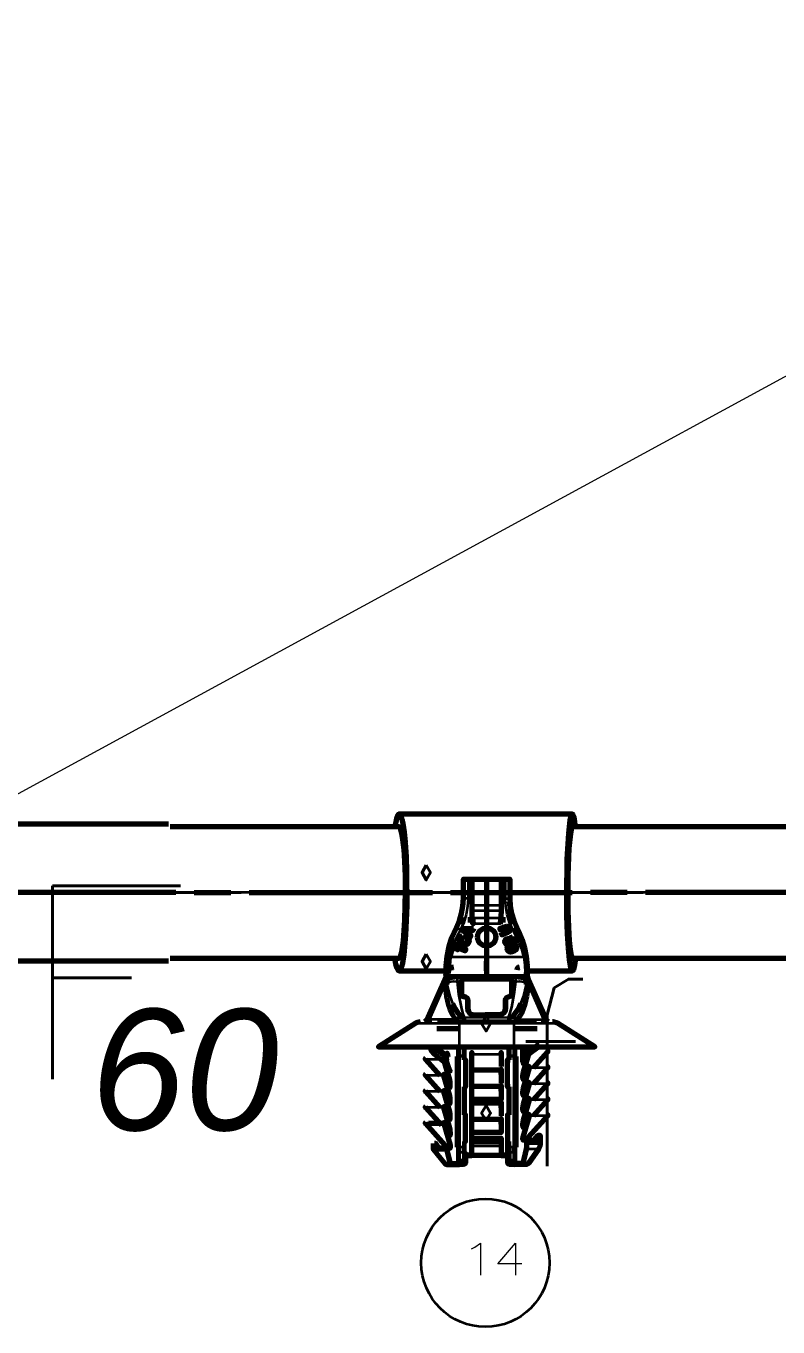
# Model space of a CAD drawing. Extents: x 0 to 174, y 0 to 33.
# Drawn here: x 35.201 to 36.818, y 7.984 to 10.781 of the extents above; entities that cross this region are included whole.
import ezdxf
from ezdxf.enums import TextEntityAlignment as Align

# ---------------------------------------------------------------- set-up
doc = ezdxf.new("R2010")
doc.units = 0
doc.layers.add('PDF2_문자', color=7, linetype='Continuous')
doc.layers.add('PDF2_형상', color=157, linetype='Continuous', true_color=0x405f80)
doc.layers.add('YOLO_TEXT', color=3, linetype='Continuous', true_color=0x008230)
doc.styles.add('OCR_LATIN', font='txt.shx')
doc.styles.add('PDF LucidaHandwriting Italic', font='ariali.ttf')

msp = doc.modelspace()

# ---------------------------------------------------------------- linework, layer by layer
at = {"layer": 'PDF2_형상', "color": 7, "lineweight": 13}
msp.add_lwpolyline([(35.0129, 9.0378), (38.2186, 10.7814), (39.4192, 9.06)], dxfattribs=at)
at = {"layer": 'PDF2_형상', "lineweight": 70}
for points in [[(35.5074, 9.0654), (35.0131, 9.0654), (35.0144, 9.0647), (35.0158, 9.0628), (35.0176, 9.0579), (35.0201, 9.0468), (35.0224, 9.0314), (35.0247, 9.0079), (35.0264, 8.9801), (35.0274, 8.9476), (35.0276, 8.9137), (35.0261, 8.8517), (35.0226, 8.8079), (35.019, 8.7842), (35.016, 8.7743), (35.0147, 8.7722), (35.014, 8.7718), (35.0135, 8.7715), (35.0131, 8.7715), (35.5074, 8.7715)], [(36.3828, 8.7774), (36.3807, 8.7624), (36.3781, 8.7522), (36.3771, 8.7503), (36.3765, 8.7499), (36.3763, 8.7499), (36.376, 8.7499), (36.3757, 8.7499), (36.3756, 8.75), (36.3753, 8.7503), (36.3746, 8.751), (36.374, 8.7524), (36.3718, 8.7606), (36.3699, 8.774), (36.3675, 8.7983), (36.3658, 8.8292), (36.3644, 8.8681), (36.364, 8.9103), (36.3651, 8.9897), (36.3681, 9.0453), (36.3714, 9.0737), (36.374, 9.0844), (36.375, 9.0864), (36.3756, 9.0869), (36.3758, 9.0869), (36.3761, 9.0871), (36.1917, 9.0871), (36.0035, 9.0871), (36.0051, 9.0863), (36.0067, 9.0838), (36.0092, 9.0769), (36.0115, 9.0664), (36.0142, 9.0483), (36.0164, 9.0256), (36.0183, 8.9956), (36.0196, 8.9619), (36.02, 8.89), (36.0175, 8.8276), (36.0137, 8.7853), (36.0099, 8.7624), (36.0065, 8.7528), (36.0051, 8.7507), (36.0044, 8.7501), (36.0039, 8.7499), (36.0032, 8.7499), (36.0025, 8.75), (36.0018, 8.7506), (36.0011, 8.7515), (35.9992, 8.7553), (35.9967, 8.7643), (35.9943, 8.7774)], [(36.0035, 9.0871), (36.0028, 9.0869), (36.0022, 9.0865), (36.0008, 9.0849), (35.9978, 9.0768), (35.9943, 9.0594)], [(36.3828, 9.0594), (36.3796, 9.08), (36.3779, 9.0851), (36.3761, 9.0871)], [(35.5115, 8.7774), (36.0035, 8.7774), (36.0038, 8.7774), (36.0043, 8.7776), (36.005, 8.7782), (36.0062, 8.7803), (36.0093, 8.7903), (36.0129, 8.8146), (36.0161, 8.8588), (36.0175, 8.9207), (36.0169, 8.9537), (36.0158, 8.9849), (36.014, 9.0108), (36.0118, 9.0321), (36.0096, 9.0454), (36.0071, 9.0544), (36.0054, 9.0581), (36.0035, 9.0594), (35.5115, 9.0594)], [(37.3235, 9.0594), (36.3761, 9.0594), (36.3758, 9.0594), (36.3756, 9.0593), (36.3751, 9.0589), (36.374, 9.0567), (36.3717, 9.0451), (36.3686, 9.0139), (36.3663, 8.9553), (36.3664, 8.879), (36.3675, 8.8439), (36.3692, 8.8144), (36.3711, 8.7954), (36.3732, 8.7829), (36.3746, 8.7788), (36.3761, 8.7774), (37.3235, 8.7774)], [(36.1042, 8.7499), (36.1044, 8.7607), (36.1065, 8.7807), (36.1113, 8.8033), (36.1169, 8.8211), (36.1265, 8.8426), (36.1331, 8.8575), (36.1378, 8.8731), (36.1407, 8.8892), (36.1417, 8.9053), (36.1417, 8.9467), (36.1517, 8.9467), (36.1579, 8.9467), (36.1604, 8.9467), (36.1629, 8.9467), (36.2204, 8.9467), (36.2229, 8.9467), (36.2254, 8.9467), (36.2317, 8.9467), (36.2417, 8.9467), (36.2417, 8.9053), (36.2425, 8.8892), (36.2454, 8.8731), (36.2501, 8.8575), (36.2567, 8.8426), (36.2625, 8.8304), (36.2674, 8.8179), (36.2729, 8.7994), (36.2768, 8.7807), (36.2788, 8.7607), (36.2792, 8.7499)], [(36.1611, 8.8631), (36.1607, 8.8678), (36.1604, 8.8774), (36.1604, 8.9467)], [(36.2229, 8.9467), (36.2229, 8.8774), (36.2225, 8.8678), (36.2221, 8.8631)], [(36.1414, 8.8918), (36.141, 8.8921), (36.141, 8.8924)], [(36.2465, 8.8494), (36.2442, 8.8651), (36.2419, 8.8918), (36.2422, 8.8921), (36.2422, 8.8924), (36.2418, 8.8924), (36.236, 8.8918)], [(36.139, 8.8651), (36.1368, 8.8494)], [(36.1567, 8.8539), (36.1567, 8.8651)], [(36.2267, 8.8651), (36.2267, 8.8539)], [(36.121, 8.8128), (36.1165, 8.7981), (36.1133, 8.7832)], [(36.2629, 8.8108), (36.2576, 8.8251), (36.2511, 8.839)], [(36.1114, 8.78), (36.1096, 8.7618), (36.1092, 8.7462)], [(36.1201, 8.7581), (36.1167, 8.7569), (36.115, 8.7549), (36.1142, 8.7515)], [(36.2626, 8.7581), (36.2592, 8.7569), (36.2575, 8.7549), (36.2567, 8.7515)], [(36.0035, 8.7499), (36.1042, 8.7499), (36.1042, 8.7417)], [(36.1042, 8.7385), (36.1037, 8.7368), (36.0622, 8.6435), (36.0685, 8.6456), (36.0622, 8.6435), (36.0604, 8.6414), (36.0578, 8.6406)], [(36.1092, 8.7368), (36.106, 8.7379), (36.1044, 8.7399), (36.1042, 8.7415), (36.1042, 8.7351), (36.1042, 8.7324), (36.1042, 8.7311), (36.1042, 8.7304), (36.1037, 8.7233), (36.1019, 8.7167), (36.1018, 8.7164), (36.1001, 8.7139)], [(36.1037, 8.7368), (36.1001, 8.7167)], [(36.1104, 8.7503), (36.1104, 8.7499), (36.1072, 8.749), (36.105, 8.7467), (36.1042, 8.7436)], [(36.1042, 8.7399), (36.1049, 8.7436), (36.1071, 8.7469), (36.1103, 8.749), (36.1142, 8.7499)], [(36.1042, 8.7351), (36.1044, 8.7333), (36.1056, 8.7318), (36.1072, 8.7308), (36.1092, 8.7306)], [(36.1062, 8.7207), (36.1062, 8.721), (36.1067, 8.7246), (36.1081, 8.7286), (36.1053, 8.73), (36.1042, 8.7319), (36.1042, 8.7324)], [(36.2742, 8.7369), (36.1092, 8.7369)], [(36.1392, 8.7306), (36.1425, 8.7319), (36.1392, 8.7306), (36.1381, 8.729), (36.1376, 8.7271)], [(36.2456, 8.7271), (36.2451, 8.729), (36.2439, 8.7307), (36.2406, 8.7319), (36.2075, 8.7319), (36.1964, 8.7319), (36.1524, 8.7319), (36.1426, 8.7319)], [(36.2792, 8.7436), (36.2783, 8.7467), (36.276, 8.749), (36.2729, 8.7499)], [(36.2742, 8.7368), (36.2775, 8.7381), (36.279, 8.7408), (36.2792, 8.7417), (36.2792, 8.7499), (36.3761, 8.7499)], [(36.2792, 8.7396), (36.2778, 8.7363), (36.2747, 8.7347), (36.2742, 8.7347)], [(36.2792, 8.7324), (36.279, 8.7319), (36.2782, 8.7303), (36.2768, 8.7292), (36.2751, 8.7286), (36.2765, 8.7246), (36.2769, 8.7208), (36.2769, 8.7207)], [(36.2831, 8.7139), (36.2814, 8.7164), (36.2812, 8.7167), (36.2794, 8.7233), (36.2792, 8.7304), (36.2792, 8.7313), (36.2792, 8.7324), (36.2792, 8.7351), (36.2792, 8.7396), (36.2792, 8.7415)], [(36.2792, 8.7385), (36.2794, 8.7368)], [(36.3256, 8.6406), (36.3228, 8.6414), (36.321, 8.6435), (36.3147, 8.6456), (36.3147, 8.6406), (36.3147, 8.6456), (36.321, 8.6435), (36.2794, 8.7368), (36.2831, 8.7167)], [(36.1376, 8.7268), (36.1376, 8.7268)], [(36.2433, 8.6951), (36.2404, 8.6939), (36.2399, 8.6938), (36.2394, 8.6938), (36.2393, 8.6938), (36.2433, 8.6951), (36.244, 8.696), (36.2456, 8.7), (36.2456, 8.7268), (36.2456, 8.7271), (36.2456, 8.7268), (36.2456, 8.7), (36.244, 8.696)], [(36.1186, 8.6799), (36.124, 8.6682), (36.1297, 8.659), (36.1337, 8.6539), (36.1383, 8.6494)], [(36.1451, 8.6938), (36.1447, 8.6938), (36.144, 8.6938), (36.1412, 8.6943), (36.1392, 8.696)], [(36.1497, 8.6911), (36.1469, 8.6933), (36.1451, 8.6938), (36.1489, 8.6922), (36.1497, 8.6911), (36.151, 8.6875)], [(36.1511, 8.6679), (36.151, 8.6875), (36.1511, 8.6679), (36.1511, 8.6678)], [(36.2321, 8.6678), (36.2308, 8.6625), (36.2321, 8.6678), (36.2321, 8.6679), (36.2322, 8.6875), (36.2326, 8.6897), (36.235, 8.6926), (36.2385, 8.6938), (36.2386, 8.6938), (36.2392, 8.6938)], [(36.2322, 8.6875), (36.2321, 8.6679)], [(36.2393, 8.6938), (36.2385, 8.6938), (36.2349, 8.6925), (36.2326, 8.6897)], [(36.2644, 8.6794), (36.2578, 8.6657), (36.2519, 8.6569), (36.2449, 8.6494)], [(36.0685, 8.6406), (36.0685, 8.6412), (36.0685, 8.6456)], [(36.1261, 8.6489), (36.1272, 8.6464), (36.1269, 8.6436), (36.1251, 8.6414), (36.1225, 8.6406)], [(36.1524, 8.6625), (36.1511, 8.6678), (36.1524, 8.6625), (36.1542, 8.6597), (36.1583, 8.6567), (36.1638, 8.6553), (36.1886, 8.6553), (36.1946, 8.6553), (36.1886, 8.6553)], [(36.2308, 8.6625), (36.229, 8.6597), (36.2249, 8.6565), (36.2194, 8.6553), (36.1946, 8.6553)], [(36.0497, 8.6406), (36.0404, 8.6383), (36.0392, 8.6375), (35.959, 8.5865), (36.1325, 8.5865), (36.2507, 8.5865), (36.3733, 8.5865), (36.411, 8.5865), (36.4208, 8.5865), (36.4228, 8.5865), (36.4242, 8.5865), (36.344, 8.6375), (36.335, 8.6406), (36.3335, 8.6406)], [(36.0847, 8.6258), (36.1325, 8.6258)], [(36.0862, 8.6406), (36.1008, 8.6406), (36.1325, 8.6406), (36.2507, 8.6406), (36.2824, 8.6406), (36.2988, 8.6406)], [(36.2507, 8.6258), (36.3004, 8.6258)], [(36.0782, 8.5853), (36.0712, 8.5815), (36.07, 8.5849), (36.0696, 8.5885)], [(36.2812, 8.5868), (36.2778, 8.5811), (36.2751, 8.5815), (36.2765, 8.5892)], [(36.2797, 8.5683), (36.3078, 8.5896)], [(36.0612, 8.5618), (36.0597, 8.5604), (36.0601, 8.5593), (36.0911, 8.5249)], [(36.0712, 8.5815), (36.074, 8.5764), (36.081, 8.5801), (36.074, 8.5764), (36.0779, 8.5718), (36.1026, 8.5524)], [(36.0828, 8.5779), (36.0779, 8.5718)], [(36.0844, 8.5861), (36.0853, 8.5846), (36.0879, 8.5814), (36.1019, 8.5706), (36.1033, 8.5699), (36.105, 8.5701), (36.1062, 8.5713), (36.1067, 8.5729)], [(36.1031, 8.4724), (36.1135, 8.4724), (36.1132, 8.4769), (36.1124, 8.4808), (36.0996, 8.5249), (36.0994, 8.5267), (36.1, 8.5274), (36.1018, 8.5274), (36.1019, 8.5274), (36.1021, 8.5272), (36.1022, 8.5269), (36.1118, 8.5001), (36.1122, 8.4996), (36.1124, 8.4994), (36.1126, 8.4994), (36.1129, 8.4997), (36.1133, 8.5008), (36.1135, 8.5024), (36.1135, 8.5068), (36.1132, 8.5114), (36.1124, 8.5153), (36.0996, 8.5593), (36.0994, 8.5611), (36.1, 8.5618), (36.1018, 8.5618), (36.1019, 8.5618), (36.1021, 8.5617), (36.1022, 8.5614)], [(36.1019, 8.5706), (36.1019, 8.5706)], [(36.1118, 8.5346), (36.1022, 8.5614), (36.1118, 8.5346), (36.1122, 8.534), (36.1124, 8.5339), (36.1126, 8.5339), (36.1129, 8.5342), (36.1133, 8.5353), (36.1135, 8.5368)], [(36.1061, 8.5711), (36.1043, 8.5697), (36.1026, 8.5694)], [(36.129, 8.3707), (36.129, 8.5658)], [(36.1601, 8.5267), (36.1601, 8.5301), (36.1601, 8.5315), (36.1601, 8.5343), (36.1601, 8.5425), (36.1601, 8.5551), (36.1601, 8.5708), (36.1601, 8.5726), (36.1601, 8.5735), (36.1601, 8.5737), (36.1601, 8.5739), (36.1601, 8.574), (36.1601, 8.5739), (36.1601, 8.5726)], [(36.2231, 8.5726), (36.2231, 8.5708), (36.2231, 8.5551), (36.2231, 8.544)], [(36.2543, 8.5658), (36.2543, 8.3707)], [(36.2776, 8.3335), (36.2771, 8.3335), (36.2753, 8.3335), (36.2689, 8.3335), (36.2701, 8.3356), (36.2772, 8.3665), (36.2781, 8.3719), (36.2783, 8.3778), (36.2783, 8.3838), (36.2778, 8.3857), (36.2704, 8.3857), (36.2699, 8.3862), (36.2697, 8.3876), (36.2697, 8.3887), (36.2701, 8.3921), (36.2836, 8.4383), (36.2833, 8.4408), (36.2814, 8.4408), (36.2812, 8.4408), (36.2811, 8.4407), (36.281, 8.4403), (36.2714, 8.4136), (36.271, 8.4131), (36.2708, 8.4129), (36.2707, 8.4128), (36.2706, 8.4129), (36.2703, 8.4131), (36.2699, 8.4142), (36.2697, 8.4158), (36.2697, 8.4201), (36.27, 8.4247), (36.2708, 8.4287), (36.2836, 8.4728), (36.2833, 8.4753), (36.2814, 8.4753), (36.2812, 8.4753), (36.2811, 8.4751), (36.281, 8.4747), (36.2714, 8.4481), (36.271, 8.4475), (36.2708, 8.4474), (36.2707, 8.4472), (36.2706, 8.4474), (36.2703, 8.4475), (36.2699, 8.4486), (36.2697, 8.4503), (36.2697, 8.4546), (36.27, 8.4592), (36.2708, 8.4632), (36.2836, 8.5072), (36.2833, 8.5097), (36.2814, 8.5097), (36.2812, 8.5097), (36.2811, 8.5096), (36.281, 8.5092), (36.2714, 8.4825), (36.271, 8.4819), (36.2708, 8.4818), (36.2707, 8.4817), (36.2706, 8.4818), (36.2703, 8.4819), (36.2699, 8.4831), (36.2697, 8.4847), (36.2697, 8.489), (36.27, 8.4936), (36.2708, 8.4976), (36.2836, 8.5417), (36.2833, 8.5442), (36.2814, 8.5442), (36.2812, 8.5442), (36.2811, 8.544), (36.281, 8.5436), (36.2714, 8.5169), (36.271, 8.5164), (36.2708, 8.5162), (36.2707, 8.5161), (36.2706, 8.5162), (36.2703, 8.5164), (36.2699, 8.5175), (36.2697, 8.5192), (36.2697, 8.5235), (36.27, 8.5281), (36.2708, 8.5321), (36.2836, 8.5761), (36.2833, 8.5786), (36.2814, 8.5786), (36.2812, 8.5786), (36.2811, 8.5785), (36.281, 8.5781)], [(36.2697, 8.5536), (36.2697, 8.584)], [(36.2801, 8.5536), (36.2697, 8.5536), (36.2699, 8.5519), (36.2703, 8.5508), (36.2706, 8.5507), (36.2707, 8.5506), (36.2708, 8.5507), (36.271, 8.5508), (36.2714, 8.5514), (36.281, 8.5781), (36.2714, 8.5514)], [(36.2751, 8.5688), (36.2751, 8.575), (36.275, 8.5765), (36.275, 8.5803), (36.2751, 8.5815)], [(36.2921, 8.5417), (36.3231, 8.5761), (36.3231, 8.5782), (36.3219, 8.5786)], [(36.1339, 8.5583), (36.1304, 8.5583), (36.1304, 8.5008), (36.1339, 8.5008)], [(36.141, 8.5583), (36.1464, 8.5583), (36.1464, 8.5008), (36.141, 8.5008)], [(36.1601, 8.5443), (36.1601, 8.5463), (36.1601, 8.5519)], [(36.1601, 8.4912), (36.1601, 8.4947), (36.1601, 8.4961), (36.1601, 8.4989), (36.1601, 8.5071), (36.1601, 8.5197), (36.1601, 8.5354), (36.1601, 8.5372), (36.1601, 8.5381), (36.1601, 8.5383), (36.1601, 8.5385), (36.1601, 8.5386), (36.1601, 8.5385), (36.1601, 8.5372), (36.2231, 8.5372), (36.2231, 8.5354), (36.2231, 8.5197), (36.2231, 8.5086)], [(36.2231, 8.5519), (36.2231, 8.5463), (36.2231, 8.5443)], [(36.2422, 8.5008), (36.2368, 8.5008), (36.2368, 8.5583), (36.2422, 8.5583)], [(36.2493, 8.5583), (36.2528, 8.5583), (36.2528, 8.5008), (36.2493, 8.5008)], [(36.2921, 8.5072), (36.3231, 8.5417), (36.3231, 8.5438), (36.3219, 8.5442)], [(36.0612, 8.5274), (36.0597, 8.526), (36.0601, 8.5249), (36.0911, 8.4904)], [(36.1601, 8.5089), (36.1601, 8.5108), (36.1601, 8.5165)], [(36.2231, 8.5267), (36.2231, 8.5315)], [(36.2231, 8.5165), (36.2231, 8.5108), (36.2231, 8.5089)], [(36.2921, 8.4728), (36.3231, 8.5072), (36.3231, 8.5093), (36.3219, 8.5097)], [(36.0612, 8.4929), (36.0597, 8.4915), (36.0601, 8.4904), (36.0911, 8.456)], [(36.1031, 8.4035), (36.1135, 8.4035), (36.1132, 8.4081), (36.1124, 8.4119), (36.0996, 8.456), (36.0994, 8.4578), (36.1, 8.4585), (36.1018, 8.4585), (36.1019, 8.4585), (36.1021, 8.4583), (36.1022, 8.4581), (36.1118, 8.4312), (36.1122, 8.4307), (36.1124, 8.4306), (36.1126, 8.4306), (36.1129, 8.4308), (36.1133, 8.4319), (36.1135, 8.4335), (36.1135, 8.4379), (36.1132, 8.4425), (36.1124, 8.4464), (36.0996, 8.4904), (36.0994, 8.4922), (36.1, 8.4929), (36.1018, 8.4929), (36.1019, 8.4929), (36.1021, 8.4928), (36.1022, 8.4925), (36.1118, 8.4657), (36.1122, 8.4651), (36.1124, 8.465), (36.1126, 8.465), (36.1129, 8.4653), (36.1133, 8.4664), (36.1135, 8.4679), (36.1135, 8.4724)], [(36.1601, 8.4557), (36.1601, 8.4592), (36.1601, 8.4607), (36.1601, 8.4635), (36.1601, 8.4717), (36.1601, 8.4842), (36.1601, 8.5), (36.1601, 8.5017), (36.1601, 8.5026), (36.1601, 8.5029), (36.1601, 8.5031), (36.1601, 8.5032), (36.1601, 8.5031), (36.1601, 8.5018), (36.2231, 8.5018), (36.2231, 8.5), (36.2231, 8.4843), (36.2231, 8.4732)], [(36.2231, 8.4811), (36.2231, 8.4754), (36.2231, 8.4735), (36.1601, 8.4735), (36.1601, 8.4754), (36.1601, 8.4811)], [(36.2231, 8.4912), (36.2231, 8.4961)], [(36.0612, 8.4585), (36.0597, 8.4569), (36.0601, 8.456), (36.0944, 8.4179)], [(36.1601, 8.4675), (36.1601, 8.4676), (36.1601, 8.4675)], [(36.1601, 8.4203), (36.1601, 8.4238), (36.1601, 8.4253), (36.1601, 8.4281), (36.1601, 8.4362), (36.1601, 8.4487), (36.1601, 8.4646), (36.1601, 8.4663), (36.1601, 8.4672), (36.1601, 8.4675), (36.1601, 8.4664), (36.2231, 8.4664), (36.2231, 8.4672), (36.2231, 8.4675), (36.2231, 8.4663), (36.2231, 8.4646), (36.2231, 8.4487), (36.2231, 8.4378)], [(36.2231, 8.4675), (36.2231, 8.4676), (36.2231, 8.4675)], [(36.2231, 8.4557), (36.2231, 8.4607)], [(36.2921, 8.4383), (36.3231, 8.4728), (36.3231, 8.4749), (36.3219, 8.4753)], [(36.0612, 8.424), (36.0597, 8.4225), (36.0601, 8.4215), (36.1018, 8.3753), (36.1031, 8.3719)], [(36.1135, 8.4035), (36.1135, 8.399), (36.1133, 8.3974), (36.1129, 8.3964), (36.1126, 8.3961), (36.1124, 8.3961), (36.1122, 8.3963), (36.1118, 8.3968), (36.1022, 8.4236), (36.1021, 8.4239), (36.1019, 8.424), (36.1018, 8.424), (36.1, 8.424), (36.0994, 8.4233), (36.0996, 8.4215), (36.0726, 8.4215), (36.0667, 8.4215)], [(36.0996, 8.4215), (36.1131, 8.3753), (36.1135, 8.3719), (36.1135, 8.371), (36.1129, 8.3689), (36.1053, 8.3689), (36.0931, 8.3689), (36.084, 8.3689), (36.084, 8.3739), (36.0862, 8.3739), (36.0831, 8.3782), (36.0826, 8.3786), (36.0819, 8.3788), (36.0813, 8.3788), (36.0803, 8.3788), (36.08, 8.3788), (36.0797, 8.3788)], [(36.1339, 8.4403), (36.1304, 8.4403), (36.1304, 8.3828), (36.1339, 8.3828)], [(36.141, 8.3828), (36.1464, 8.3828), (36.1464, 8.4403), (36.141, 8.4403)], [(36.1601, 8.4381), (36.1601, 8.44), (36.1601, 8.4457)], [(36.1601, 8.4321), (36.1601, 8.4322), (36.1601, 8.4321)], [(36.1601, 8.3828), (36.1601, 8.3856), (36.1601, 8.3886), (36.1601, 8.3899), (36.1601, 8.3926), (36.1601, 8.4007), (36.1601, 8.4133), (36.1601, 8.4292), (36.1601, 8.4308), (36.1601, 8.4318), (36.1601, 8.4321), (36.1601, 8.431), (36.2231, 8.431), (36.2231, 8.4318), (36.2231, 8.4321), (36.2231, 8.4308), (36.2231, 8.4292), (36.2231, 8.4133), (36.2231, 8.4024)], [(36.2231, 8.4457), (36.2231, 8.44), (36.2231, 8.4381)], [(36.2231, 8.4321), (36.2231, 8.4322), (36.2231, 8.4321)], [(36.2231, 8.4203), (36.2231, 8.4253)], [(36.2422, 8.4403), (36.2368, 8.4403), (36.2368, 8.3828), (36.2422, 8.3828)], [(36.2493, 8.3828), (36.2528, 8.3828), (36.2528, 8.4403), (36.2493, 8.4403)], [(36.2814, 8.3921), (36.3231, 8.4383), (36.3231, 8.4404), (36.3219, 8.4408)], [(36.2231, 8.4103), (36.2231, 8.4046), (36.2231, 8.4026), (36.1601, 8.4026), (36.1601, 8.4046), (36.1601, 8.4103)], [(36.3068, 8.3956), (36.3035, 8.3956), (36.3053, 8.3956), (36.3068, 8.3956), (36.3068, 8.3778), (36.3067, 8.3754), (36.3032, 8.3665), (36.2817, 8.3356), (36.2776, 8.3335), (36.2774, 8.3335), (36.2753, 8.3335), (36.2689, 8.3335), (36.2657, 8.3335), (36.2594, 8.3335), (36.2557, 8.3335), (36.2525, 8.3335), (36.2504, 8.3335), (36.2496, 8.3335), (36.2515, 8.3339), (36.2531, 8.335), (36.2542, 8.3365), (36.2546, 8.3385)], [(36.2822, 8.3857), (36.2801, 8.3876), (36.2801, 8.3887), (36.2815, 8.3921)], [(36.3035, 8.3956), (36.3021, 8.3956), (36.3014, 8.3956), (36.3007, 8.3954), (36.3001, 8.3949), (36.2971, 8.3906), (36.2949, 8.3878)], [(36.0764, 8.3788), (36.0764, 8.3675)], [(36.0765, 8.3675), (36.0768, 8.3665), (36.1015, 8.3354), (36.1054, 8.3335), (36.1057, 8.3335), (36.1078, 8.3335), (36.1143, 8.3335), (36.1175, 8.3335), (36.1171, 8.3336), (36.1168, 8.3339), (36.1164, 8.3349), (36.116, 8.3365), (36.1158, 8.3385)], [(36.084, 8.3689), (36.0829, 8.3689), (36.0813, 8.3733), (36.0803, 8.3704), (36.0797, 8.3675), (36.0829, 8.3689)], [(36.1053, 8.3689), (36.1049, 8.3679), (36.105, 8.3665), (36.0861, 8.3665), (36.0818, 8.3665), (36.0806, 8.3665)], [(36.1011, 8.3689), (36.1031, 8.371)], [(36.105, 8.3665), (36.1131, 8.3354), (36.1143, 8.3335), (36.1078, 8.3335), (36.106, 8.3335), (36.1054, 8.3335)], [(36.1463, 8.3532), (36.1511, 8.3532), (36.1601, 8.3532), (36.1601, 8.3547), (36.1601, 8.3589), (36.1601, 8.3653), (36.1601, 8.3729), (36.1601, 8.3803), (36.1601, 8.3819), (36.1601, 8.3828), (36.2231, 8.3828)], [(36.1601, 8.3899), (36.2231, 8.3899), (36.2231, 8.3886), (36.2231, 8.3856), (36.2231, 8.3836), (36.2231, 8.3828), (36.2231, 8.3803), (36.2231, 8.3729), (36.2231, 8.3654), (36.2231, 8.359), (36.2231, 8.3547), (36.2231, 8.3532), (36.2321, 8.3532), (36.2369, 8.3532), (36.2369, 8.3533), (36.2371, 8.3546), (36.2371, 8.3571)], [(36.2422, 8.3428), (36.2421, 8.3336), (36.2421, 8.3335), (36.2418, 8.3335), (36.2399, 8.3339), (36.2383, 8.335), (36.2372, 8.3365), (36.2369, 8.3385), (36.2369, 8.3532), (36.2369, 8.3533), (36.2371, 8.3546), (36.2371, 8.3571), (36.2371, 8.3828)], [(36.2778, 8.3857), (36.2897, 8.3857), (36.2986, 8.3857), (36.3001, 8.3854)], [(36.1175, 8.3335), (36.1237, 8.3335), (36.1275, 8.3335), (36.1307, 8.3335), (36.1328, 8.3335), (36.1336, 8.3335), (36.1317, 8.3339), (36.1301, 8.335), (36.129, 8.3365), (36.1286, 8.3385)], [(36.1464, 8.3532), (36.1464, 8.3385), (36.146, 8.3365), (36.1449, 8.335), (36.1433, 8.3339), (36.1414, 8.3335), (36.1411, 8.3335), (36.1336, 8.3335), (36.1336, 8.3336), (36.1337, 8.3428)], [(36.1411, 8.3335), (36.1411, 8.3336), (36.1411, 8.3428)], [(36.2231, 8.3532), (36.1601, 8.3532)], [(36.2494, 8.3428), (36.2496, 8.3336), (36.2496, 8.3335), (36.2421, 8.3335)], [(36.2674, 8.3385), (36.2669, 8.3349), (36.2664, 8.3339), (36.2662, 8.3336), (36.2657, 8.3335)], [(36.1336, 8.3335), (36.1336, 8.3335)], [(36.2496, 8.3335), (36.2496, 8.3335)]]:
    msp.add_lwpolyline(points, dxfattribs=at)
at = {"layer": 'PDF2_형상', "lineweight": 35}
for points in [[(36.1517, 8.9467), (36.1517, 8.9053), (36.1417, 8.9053)], [(36.1579, 8.8774), (36.1579, 8.9467)], [(36.1629, 8.9467), (36.1629, 8.8912), (36.2204, 8.8912), (36.2204, 8.9467)], [(36.2254, 8.9467), (36.2254, 8.8774), (36.2229, 8.8774)], [(36.2317, 8.9467), (36.2317, 8.9053), (36.2414, 8.9053), (36.2417, 8.9053)], [(36.1517, 8.9053), (36.1506, 8.8879), (36.1475, 8.8708), (36.1424, 8.854), (36.1354, 8.8381), (36.1265, 8.8426)], [(36.2478, 8.8381), (36.2408, 8.854), (36.2357, 8.8707), (36.2326, 8.8879), (36.2317, 8.9053)], [(36.1593, 8.8626), (36.1582, 8.8693), (36.1579, 8.8774), (36.1604, 8.8774)], [(36.2229, 8.8912), (36.2221, 8.8912), (36.2204, 8.8912), (36.2204, 8.8792), (36.1629, 8.8792), (36.1629, 8.8912), (36.1611, 8.8912), (36.1604, 8.8912)], [(36.2229, 8.8797), (36.2228, 8.8796), (36.2226, 8.8794), (36.2221, 8.8793), (36.2204, 8.8792), (36.2204, 8.8629), (36.1629, 8.8629), (36.1629, 8.8792), (36.1611, 8.8793), (36.1606, 8.8794), (36.1604, 8.8796), (36.1604, 8.8797)], [(36.2254, 8.8774), (36.225, 8.8693), (36.2239, 8.8626)], [(36.1114, 8.78), (36.2718, 8.78), (36.2682, 8.7954), (36.2621, 8.81), (36.2585, 8.8171), (36.2549, 8.8242), (36.2513, 8.8311), (36.2478, 8.8381), (36.2556, 8.8421), (36.2567, 8.8426)], [(36.2221, 8.8631), (36.2204, 8.8629), (36.2204, 8.8508), (36.1629, 8.8508), (36.1629, 8.8629), (36.1611, 8.8631)], [(36.1354, 8.8381), (36.1319, 8.8311), (36.1283, 8.8242), (36.1247, 8.8171), (36.1211, 8.81), (36.115, 8.7954), (36.1114, 8.78), (36.1065, 8.7807)], [(36.2768, 8.7807), (36.2761, 8.7807), (36.2718, 8.78), (36.2736, 8.7618), (36.2742, 8.7462), (36.2764, 8.7467), (36.2782, 8.7478), (36.2789, 8.7487), (36.2792, 8.7499)], [(36.1042, 8.7324), (36.1049, 8.7167), (36.1018, 8.7164)], [(36.1042, 8.7499), (36.1044, 8.7485), (36.1056, 8.7474), (36.1092, 8.7462), (36.1092, 8.7369), (36.1092, 8.7368), (36.1092, 8.7306)], [(36.1042, 8.7319), (36.1061, 8.7217), (36.1062, 8.721), (36.1062, 8.7226), (36.1079, 8.7249), (36.1113, 8.7262), (36.1204, 8.7275), (36.1292, 8.7272), (36.1289, 8.7346), (36.1917, 8.735), (36.2543, 8.7346), (36.2596, 8.7343), (36.2651, 8.7336), (36.2701, 8.7324), (36.2742, 8.7306), (36.2742, 8.7347), (36.2742, 8.7368), (36.2742, 8.7369), (36.2742, 8.7462)], [(36.1081, 8.7286), (36.1092, 8.7306), (36.1132, 8.7324), (36.1182, 8.7336), (36.1289, 8.7346)], [(36.2449, 8.6494), (36.239, 8.6494), (36.2426, 8.6596), (36.2458, 8.6717), (36.2511, 8.7), (36.2542, 8.7272), (36.2625, 8.7275), (36.2713, 8.7265), (36.274, 8.7254), (36.276, 8.7244), (36.2769, 8.7228), (36.2769, 8.7208), (36.2772, 8.7224), (36.279, 8.7319)], [(36.2456, 8.7271), (36.2542, 8.7272), (36.2543, 8.7346)], [(36.2792, 8.7351), (36.2788, 8.7333), (36.2776, 8.7318), (36.276, 8.7308), (36.2742, 8.7306), (36.2751, 8.7286)], [(36.2783, 8.7167), (36.2792, 8.7324)], [(36.0685, 8.6406), (36.0685, 8.6421), (36.0685, 8.6456), (36.1001, 8.7167), (36.1001, 8.7139), (36.1028, 8.6947), (36.1071, 8.6763), (36.1106, 8.6662), (36.1147, 8.6568), (36.1183, 8.6508), (36.1225, 8.6456), (36.0685, 8.6456)], [(36.1001, 8.7167), (36.1019, 8.7167)], [(36.1225, 8.6456), (36.1246, 8.6475), (36.1254, 8.6482), (36.126, 8.6488), (36.126, 8.6489), (36.1261, 8.6489), (36.1215, 8.6549), (36.1179, 8.6614), (36.1128, 8.6747), (36.1081, 8.6933), (36.1049, 8.7167)], [(36.1062, 8.721), (36.1062, 8.721)], [(36.1062, 8.721), (36.1062, 8.721)], [(36.1062, 8.7207), (36.1128, 8.6956), (36.1186, 8.6799)], [(36.1383, 8.6494), (36.1442, 8.6494), (36.1406, 8.6596), (36.1374, 8.6717), (36.1321, 8.7), (36.1292, 8.7272), (36.1376, 8.7271)], [(36.2607, 8.6456), (36.3147, 8.6456), (36.2831, 8.7167), (36.2831, 8.7139), (36.2804, 8.6947), (36.2761, 8.6763), (36.2726, 8.6662), (36.2685, 8.6568), (36.2649, 8.6508), (36.2607, 8.6456), (36.2572, 8.6489), (36.2618, 8.655), (36.2654, 8.6617), (36.271, 8.6763), (36.2757, 8.6964), (36.2783, 8.7167), (36.2814, 8.7164)], [(36.2769, 8.7207), (36.2706, 8.6961), (36.2644, 8.6794)], [(36.2812, 8.7167), (36.2831, 8.7167)], [(36.2385, 8.6938), (36.2385, 8.6938)], [(36.2393, 8.6938), (36.2392, 8.6938)], [(36.1261, 8.6489), (36.1383, 8.6494), (36.1399, 8.6469), (36.1399, 8.6439), (36.1382, 8.6415), (36.1357, 8.6406)], [(36.2406, 8.6406), (36.2399, 8.6408), (36.2392, 8.6415), (36.2383, 8.6439), (36.2386, 8.6483), (36.239, 8.6494), (36.1917, 8.6488), (36.1442, 8.6494), (36.145, 8.6469), (36.145, 8.6439), (36.1442, 8.6417), (36.1436, 8.641), (36.1429, 8.6407), (36.1426, 8.6406)], [(36.2475, 8.6406), (36.245, 8.6415), (36.2435, 8.6439), (36.2433, 8.6469), (36.2449, 8.6494), (36.2572, 8.6489)], [(36.0392, 8.6375), (36.1325, 8.6375), (36.1325, 8.6406)], [(36.2507, 8.6406), (36.2507, 8.6375), (36.1325, 8.6375), (36.1325, 8.5865)], [(36.2507, 8.5865), (36.2507, 8.6375), (36.3167, 8.6375), (36.344, 8.6375)], [(36.129, 8.5681), (36.129, 8.5876)], [(36.1458, 8.5876), (36.1458, 8.5681)], [(36.2374, 8.5681), (36.2374, 8.5876)], [(36.2543, 8.5876), (36.2543, 8.5681), (36.2543, 8.5658), (36.2493, 8.5658), (36.2493, 8.5583)], [(36.2778, 8.5703), (36.2774, 8.5753), (36.2775, 8.5765), (36.3031, 8.5958)], [(36.0782, 8.5853), (36.081, 8.5801), (36.0828, 8.5779), (36.1057, 8.56), (36.106, 8.5565), (36.1051, 8.5536), (36.104, 8.5524), (36.1035, 8.5522), (36.1026, 8.5524)], [(36.0853, 8.5846), (36.0846, 8.5842), (36.0826, 8.5832), (36.0819, 8.5847), (36.0844, 8.5861)], [(36.0879, 8.5814), (36.0861, 8.5792), (36.0826, 8.5832)], [(36.1054, 8.5646), (36.1057, 8.5638), (36.0861, 8.5792)], [(36.1082, 8.56), (36.1074, 8.554), (36.1058, 8.551), (36.105, 8.5501), (36.1044, 8.55), (36.104, 8.5499), (36.1037, 8.5501)], [(36.1081, 8.565), (36.1082, 8.5638), (36.1057, 8.5638), (36.1057, 8.56), (36.1082, 8.56), (36.1082, 8.5638)], [(36.1067, 8.5728), (36.1067, 8.5729)], [(36.1339, 8.5583), (36.1339, 8.5658), (36.129, 8.5658), (36.129, 8.5681), (36.1293, 8.5679), (36.1339, 8.5676), (36.1339, 8.5871)], [(36.1458, 8.5658), (36.1458, 8.5681), (36.1457, 8.5681), (36.1454, 8.5679), (36.141, 8.5676), (36.141, 8.5658), (36.1339, 8.5658), (36.1339, 8.5676), (36.141, 8.5676), (36.141, 8.5871)], [(36.141, 8.5583), (36.141, 8.5658), (36.1458, 8.5658), (36.1458, 8.5583)], [(36.1461, 8.5583), (36.1461, 8.5865)], [(36.1601, 8.5708), (36.2231, 8.5708)], [(36.2424, 8.5871), (36.2422, 8.5676), (36.2493, 8.5676), (36.2493, 8.5658), (36.2422, 8.5658), (36.2422, 8.5676), (36.2378, 8.5679), (36.2375, 8.5681), (36.2374, 8.5681), (36.2374, 8.5658)], [(36.2374, 8.5583), (36.2374, 8.5658), (36.2422, 8.5658), (36.2422, 8.5583)], [(36.2493, 8.5871), (36.2493, 8.5676), (36.2539, 8.5679), (36.2542, 8.5681), (36.2543, 8.5681)], [(36.2778, 8.5811), (36.2775, 8.5803), (36.2775, 8.5765), (36.275, 8.5765)], [(36.275, 8.5803), (36.2775, 8.5803)], [(36.2751, 8.5688), (36.2761, 8.5688), (36.2751, 8.575), (36.2774, 8.5753)], [(36.2797, 8.5683), (36.2794, 8.5683), (36.2792, 8.5683), (36.2788, 8.5685), (36.2783, 8.5689), (36.2778, 8.5703), (36.2764, 8.5693), (36.2761, 8.5688), (36.2771, 8.5663), (36.2788, 8.5649)], [(36.0996, 8.5593), (36.0708, 8.5593), (36.0628, 8.5593), (36.0614, 8.5593), (36.0608, 8.5593), (36.0603, 8.5593), (36.0601, 8.5593)], [(36.1135, 8.5368), (36.1031, 8.5368)], [(36.1601, 8.5354), (36.2231, 8.5354)], [(36.2835, 8.5321), (36.2708, 8.5321)], [(36.3231, 8.5417), (36.2836, 8.5417)], [(36.0996, 8.5249), (36.0708, 8.5249), (36.0628, 8.5249), (36.0614, 8.5249), (36.0601, 8.5249)], [(36.2697, 8.5235), (36.2801, 8.5235)], [(36.2801, 8.5192), (36.2697, 8.5192)], [(36.3231, 8.5072), (36.2836, 8.5072)], [(36.0996, 8.4904), (36.0708, 8.4904), (36.0628, 8.4904), (36.0614, 8.4904), (36.0601, 8.4904)], [(36.1124, 8.4808), (36.0997, 8.4808)], [(36.1339, 8.4403), (36.1339, 8.5008)], [(36.141, 8.4403), (36.141, 8.5008)], [(36.1458, 8.5008), (36.1458, 8.4403)], [(36.1461, 8.5008), (36.1461, 8.4403)], [(36.1601, 8.5), (36.2231, 8.5)], [(36.2374, 8.4403), (36.2374, 8.5008)], [(36.2422, 8.5008), (36.2422, 8.4403)], [(36.2493, 8.5008), (36.2493, 8.4403)], [(36.2697, 8.489), (36.2801, 8.489)], [(36.2801, 8.4847), (36.2697, 8.4847)], [(36.2835, 8.4976), (36.2708, 8.4976)], [(36.0996, 8.456), (36.0708, 8.456), (36.0628, 8.456), (36.0614, 8.456), (36.0601, 8.456)], [(36.1135, 8.4679), (36.1031, 8.4679)], [(36.1601, 8.4646), (36.2231, 8.4646)], [(36.2697, 8.4546), (36.2801, 8.4546)], [(36.2801, 8.4503), (36.2697, 8.4503)], [(36.2835, 8.4632), (36.2708, 8.4632)], [(36.3231, 8.4728), (36.2836, 8.4728)], [(36.0667, 8.4215), (36.0601, 8.4215)], [(36.2231, 8.4292), (36.1601, 8.4292)], [(36.2697, 8.4201), (36.2801, 8.4201)], [(36.2835, 8.4287), (36.2708, 8.4287)], [(36.3231, 8.4383), (36.2836, 8.4383)], [(36.1124, 8.4119), (36.0997, 8.4119)], [(36.1135, 8.399), (36.1058, 8.399), (36.1037, 8.399), (36.1032, 8.399), (36.1031, 8.399)], [(36.2801, 8.4158), (36.2697, 8.4158)], [(36.2701, 8.3921), (36.2814, 8.3921)], [(36.3035, 8.3956), (36.3035, 8.3838), (36.2783, 8.3838)], [(36.3021, 8.3956), (36.3021, 8.3899), (36.2986, 8.3906), (36.2986, 8.3871), (36.2986, 8.3857)], [(36.0797, 8.3675), (36.0797, 8.3788)], [(36.084, 8.3739), (36.0813, 8.3733), (36.0813, 8.3788)], [(36.1031, 8.3719), (36.1135, 8.3719)], [(36.1135, 8.371), (36.1031, 8.371)], [(36.141, 8.3828), (36.141, 8.3707), (36.1339, 8.3707), (36.1339, 8.3828)], [(36.1458, 8.3707), (36.141, 8.3707), (36.141, 8.3603), (36.1444, 8.361), (36.1456, 8.3618), (36.1458, 8.3628), (36.146, 8.3454)], [(36.1458, 8.3828), (36.1458, 8.3707), (36.1458, 8.3628)], [(36.1601, 8.3856), (36.1892, 8.3856)], [(36.2231, 8.3803), (36.1601, 8.3803)], [(36.2231, 8.3729), (36.1601, 8.3729)], [(36.2371, 8.3385), (36.2372, 8.3386), (36.2372, 8.3403), (36.2372, 8.3454), (36.2374, 8.3628), (36.2374, 8.3707), (36.2374, 8.3828)], [(36.2493, 8.3828), (36.2493, 8.3707), (36.2543, 8.3707), (36.2543, 8.3628), (36.2539, 8.3618), (36.2528, 8.361), (36.2493, 8.3603), (36.2494, 8.3428), (36.2422, 8.3428), (36.239, 8.3433), (36.2379, 8.344), (36.2374, 8.3449), (36.2372, 8.3454)], [(36.2374, 8.3707), (36.2422, 8.3707), (36.2422, 8.3603), (36.2493, 8.3603), (36.2493, 8.3707), (36.2422, 8.3707), (36.2422, 8.3828)], [(36.2697, 8.3887), (36.2801, 8.3887)], [(36.2801, 8.3876), (36.2697, 8.3876)], [(36.3032, 8.3665), (36.2772, 8.3665)], [(36.3068, 8.3778), (36.2783, 8.3778)], [(36.2986, 8.3906), (36.2971, 8.3906)], [(36.1158, 8.3385), (36.1237, 8.3385), (36.1237, 8.335), (36.1237, 8.3335)], [(36.1237, 8.3385), (36.1286, 8.3385), (36.1288, 8.3385), (36.1294, 8.336), (36.1312, 8.3342), (36.1336, 8.3335)], [(36.1288, 8.3385), (36.1288, 8.3386), (36.1288, 8.3403), (36.1289, 8.3454)], [(36.1337, 8.3428), (36.1339, 8.3603), (36.1307, 8.3608), (36.1296, 8.3615), (36.129, 8.3624), (36.1289, 8.3628)], [(36.1411, 8.3428), (36.1442, 8.3433), (36.1453, 8.344), (36.1458, 8.3449), (36.146, 8.3454), (36.146, 8.3403), (36.1461, 8.3386), (36.1461, 8.3385), (36.1457, 8.3365), (36.1446, 8.335), (36.1431, 8.3339), (36.1411, 8.3335)], [(36.1461, 8.3571), (36.1511, 8.3571), (36.1601, 8.3571)], [(36.1464, 8.3385), (36.1461, 8.3385)], [(36.1511, 8.3571), (36.1511, 8.3532)], [(36.2231, 8.3571), (36.2321, 8.3571), (36.2321, 8.3543), (36.2321, 8.3532)], [(36.2321, 8.3571), (36.2371, 8.3571)], [(36.2421, 8.3335), (36.2401, 8.3339), (36.2386, 8.335), (36.2375, 8.3365), (36.2371, 8.3385), (36.2369, 8.3385)], [(36.2374, 8.3628), (36.2374, 8.3624), (36.2381, 8.3615), (36.2392, 8.3608), (36.2422, 8.3603), (36.2422, 8.3428)], [(36.2543, 8.3628), (36.2544, 8.3454), (36.2543, 8.3449), (36.2538, 8.344), (36.2526, 8.3433), (36.2494, 8.3428)], [(36.2594, 8.3385), (36.2546, 8.3385), (36.2544, 8.3385), (36.2542, 8.3365), (36.2531, 8.335), (36.2514, 8.3339), (36.2496, 8.3335)], [(36.2544, 8.3454), (36.2544, 8.3403), (36.2544, 8.3386), (36.2544, 8.3385)], [(36.2674, 8.3385), (36.2594, 8.3385), (36.2594, 8.3335)], [(36.1015, 8.3354), (36.1131, 8.3354)], [(36.2701, 8.3356), (36.2817, 8.3356)]]:
    msp.add_lwpolyline(points, dxfattribs=at)
at = {"layer": 'PDF2_형상', "color": 165, "lineweight": 70, "true_color": 0x5267a5}
for points in [[(36.1917, 8.9467), (36.1917, 8.7419)], [(36.1917, 8.7499), (36.1917, 8.7707)]]:
    msp.add_lwpolyline(points, dxfattribs=at)
at = {"layer": 'PDF2_형상', "color": 3, "lineweight": 70}
for points in [[(35.5236, 8.9185), (35.1299, 8.9185)], [(35.5631, 8.9185), (35.6417, 8.9185)], [(35.6811, 8.9185), (36.0749, 8.9185)], [(36.1142, 8.9185), (36.1917, 8.9185), (36.3754, 8.9185)], [(36.4936, 8.9185), (36.4149, 8.9185)], [(36.9267, 8.9185), (36.5329, 8.9185)]]:
    msp.add_lwpolyline(points, dxfattribs=at)
at = {"layer": 'PDF2_형상', "color": 18, "lineweight": 35, "true_color": 0x260000}
for points in [[(35.2208, 8.9185), (35.2996, 8.9185)], [(35.339, 8.9185), (35.664, 8.9185)], [(35.7707, 8.9185), (35.3519, 8.9185)], [(35.8101, 8.9185), (35.8889, 8.9185)], [(36.0188, 8.9185), (35.8426, 8.9185)], [(35.9282, 8.9185), (36.3471, 8.9185)], [(36.2051, 8.9185), (36.0396, 8.9185)], [(36.1292, 8.9185), (36.0436, 8.9185)], [(36.0582, 8.9185), (36.1369, 8.9185)], [(36.2472, 8.9185), (36.1685, 8.9185)], [(36.1762, 8.9185), (36.3525, 8.9185)], [(36.2444, 8.9185), (36.3232, 8.9185)], [(36.6803, 8.9185), (36.2865, 8.9185)], [(36.3626, 8.9185), (36.5281, 8.9185)], [(36.7197, 8.9185), (36.7985, 8.9185)]]:
    msp.add_lwpolyline(points, dxfattribs=at)
at = {"layer": 'PDF2_형상', "lineweight": 70}
for points in [[(36.1633, 8.841), (36.1618, 8.8369), (36.1572, 8.8369), (36.1544, 8.8292), (36.1579, 8.8262), (36.1565, 8.8222), (36.1399, 8.8367), (36.1414, 8.8406)], [(36.1611, 8.8631), (36.1629, 8.8508), (36.1593, 8.8626)], [(36.1719, 8.8226), (36.1735, 8.8301), (36.1776, 8.8365), (36.184, 8.8408), (36.1917, 8.8422), (36.1992, 8.8408), (36.2056, 8.8365), (36.2099, 8.8301), (36.2112, 8.8226), (36.2099, 8.815), (36.2056, 8.8086), (36.1992, 8.8044), (36.1917, 8.8029), (36.184, 8.8044), (36.1776, 8.8086), (36.1735, 8.815)], [(36.2233, 8.8314), (36.2361, 8.836), (36.2371, 8.8367), (36.2378, 8.8376), (36.2381, 8.8388), (36.2379, 8.8399), (36.2374, 8.841), (36.2364, 8.8417), (36.2351, 8.8419), (36.234, 8.8417), (36.2212, 8.8371), (36.2199, 8.8408), (36.2326, 8.8454), (36.2354, 8.8458), (36.2381, 8.8451), (36.2403, 8.8436), (36.2417, 8.8413), (36.2421, 8.8386), (36.2414, 8.836), (36.2397, 8.8338), (36.2375, 8.8324), (36.2246, 8.8276)], [(36.2204, 8.8508), (36.2239, 8.8626), (36.2221, 8.8631)], [(36.1531, 8.8368), (36.1512, 8.8319), (36.1458, 8.8367)], [(36.2479, 8.8237), (36.2529, 8.8101), (36.2513, 8.8096), (36.2394, 8.8156), (36.2369, 8.8158), (36.2349, 8.8143), (36.2344, 8.8118), (36.2357, 8.8096), (36.2382, 8.8089), (36.239, 8.809), (36.2404, 8.8056), (36.2368, 8.8053), (36.2335, 8.8067), (36.2312, 8.8093), (36.2307, 8.8129), (36.2318, 8.8163), (36.2343, 8.8188), (36.2378, 8.8196), (36.2413, 8.8189), (36.2467, 8.8161), (36.2443, 8.8225)], [(36.1315, 8.8024), (36.1471, 8.7967), (36.1458, 8.7929), (36.1301, 8.7986), (36.1289, 8.7951), (36.1253, 8.7964), (36.1292, 8.8071), (36.1328, 8.8058)], [(36.2465, 8.8065), (36.2493, 8.8069), (36.2521, 8.8062), (36.2544, 8.8046), (36.2558, 8.8022), (36.2562, 8.7994), (36.2556, 8.7967), (36.2539, 8.7943), (36.2515, 8.7929), (36.2457, 8.7908), (36.2429, 8.7904), (36.2403, 8.7911), (36.2379, 8.7928), (36.2365, 8.7951), (36.236, 8.7979), (36.2367, 8.8007), (36.2383, 8.8029), (36.2408, 8.8044)], [(36.2501, 8.7967), (36.2444, 8.7946), (36.2419, 8.7946), (36.2401, 8.7965), (36.2403, 8.799), (36.2421, 8.8007), (36.2479, 8.8028), (36.2504, 8.8026), (36.2521, 8.8008), (36.2521, 8.7983)], [(36.1376, 8.7271), (36.1376, 8.7268)], [(36.1378, 8.7), (36.1392, 8.696), (36.1378, 8.7), (36.1376, 8.7268)], [(36.1225, 8.6456), (36.1225, 8.641), (36.1225, 8.6406), (36.1225, 8.6421)], [(36.2572, 8.6489), (36.256, 8.6464), (36.2562, 8.6436), (36.2581, 8.6414), (36.2607, 8.6406), (36.2607, 8.6456)], [(36.1081, 8.565), (36.1054, 8.5646), (36.1019, 8.5706), (36.1039, 8.5699), (36.1058, 8.5708), (36.1067, 8.5728)], [(36.2231, 8.5726), (36.2231, 8.5736), (36.2231, 8.5739), (36.2231, 8.574), (36.2231, 8.5737)], [(36.2231, 8.5372), (36.2231, 8.5382), (36.2231, 8.5385), (36.2231, 8.5386), (36.2231, 8.5383)], [(36.2231, 8.5029), (36.2231, 8.5031), (36.2231, 8.5032)], [(36.2231, 8.5018), (36.2231, 8.5026), (36.2231, 8.5029)], [(36.3001, 8.3854), (36.3001, 8.3857), (36.3004, 8.3864), (36.3008, 8.3874), (36.3021, 8.3899), (36.3035, 8.3838)], [(36.1463, 8.3532), (36.1461, 8.3571), (36.1463, 8.3546), (36.1463, 8.3533)]]:
    msp.add_lwpolyline(points, close=True, dxfattribs=at)
msp.add_lwpolyline([(36.1396, 8.8258), (36.1411, 8.8224), (36.1375, 8.8199), (36.1361, 8.8157), (36.1374, 8.8115), (36.1408, 8.8089), (36.1453, 8.8089), (36.1489, 8.8114), (36.1503, 8.8156), (36.1489, 8.8197), (36.1522, 8.8215, -2.895174)], format="xyb", close=True, dxfattribs=at)
at = {"layer": 'PDF2_형상', "lineweight": 35}
msp.add_lwpolyline([(36.1339, 8.3707), (36.1339, 8.3603), (36.141, 8.3603), (36.1411, 8.3428), (36.1337, 8.3428), (36.1303, 8.3435), (36.1292, 8.3444), (36.1289, 8.3454), (36.1289, 8.3628), (36.129, 8.3707)], close=True, dxfattribs=at)
at = {"layer": 'PDF2_형상', "color": 18, "lineweight": 13, "true_color": 0x260000}
for points in [[(36.1592, 8.1524), (36.166, 8.1557), (36.1782, 8.1646), (36.1782, 8.0957)], [(36.2671, 8.1201), (36.216, 8.1201), (36.2538, 8.1646), (36.2538, 8.1313), (36.2538, 8.0957)]]:
    msp.add_lwpolyline(points, dxfattribs=at)
at = {"layer": 'PDF2_형상', "color": 18, "lineweight": 35, "true_color": 0x260000}
msp.add_circle((36.189, 8.122), 0.1378, dxfattribs=at)

# ---------------------------------------------------------------- texts
at = {"layer": 'PDF2_문자', "insert": (35.3401, 8.5357), "char_height": 0.2605, "attachment_point": 4, "style": 'PDF LucidaHandwriting Italic'}
msp.add_mtext('60', dxfattribs=at)
at = {"layer": 'YOLO_TEXT', "style": 'OCR_LATIN'}
for s, height, p, p2 in [(':', 0.3349, (36.0172, 8.7542), (36.1062, 8.7542)), ('F', 0.4154, (35.1736, 8.5173), (35.5549, 8.5173)), ('f', 0.4026, (36.2455, 8.3297), (36.4288, 8.3297)), (':', 0.3366, (36.1425, 8.4281), (36.2385, 8.4281))]:
    msp.add_text(s, height=height, dxfattribs=at).set_placement(p, p2, align=Align.FIT)

doc.saveas('drawing.dxf')
